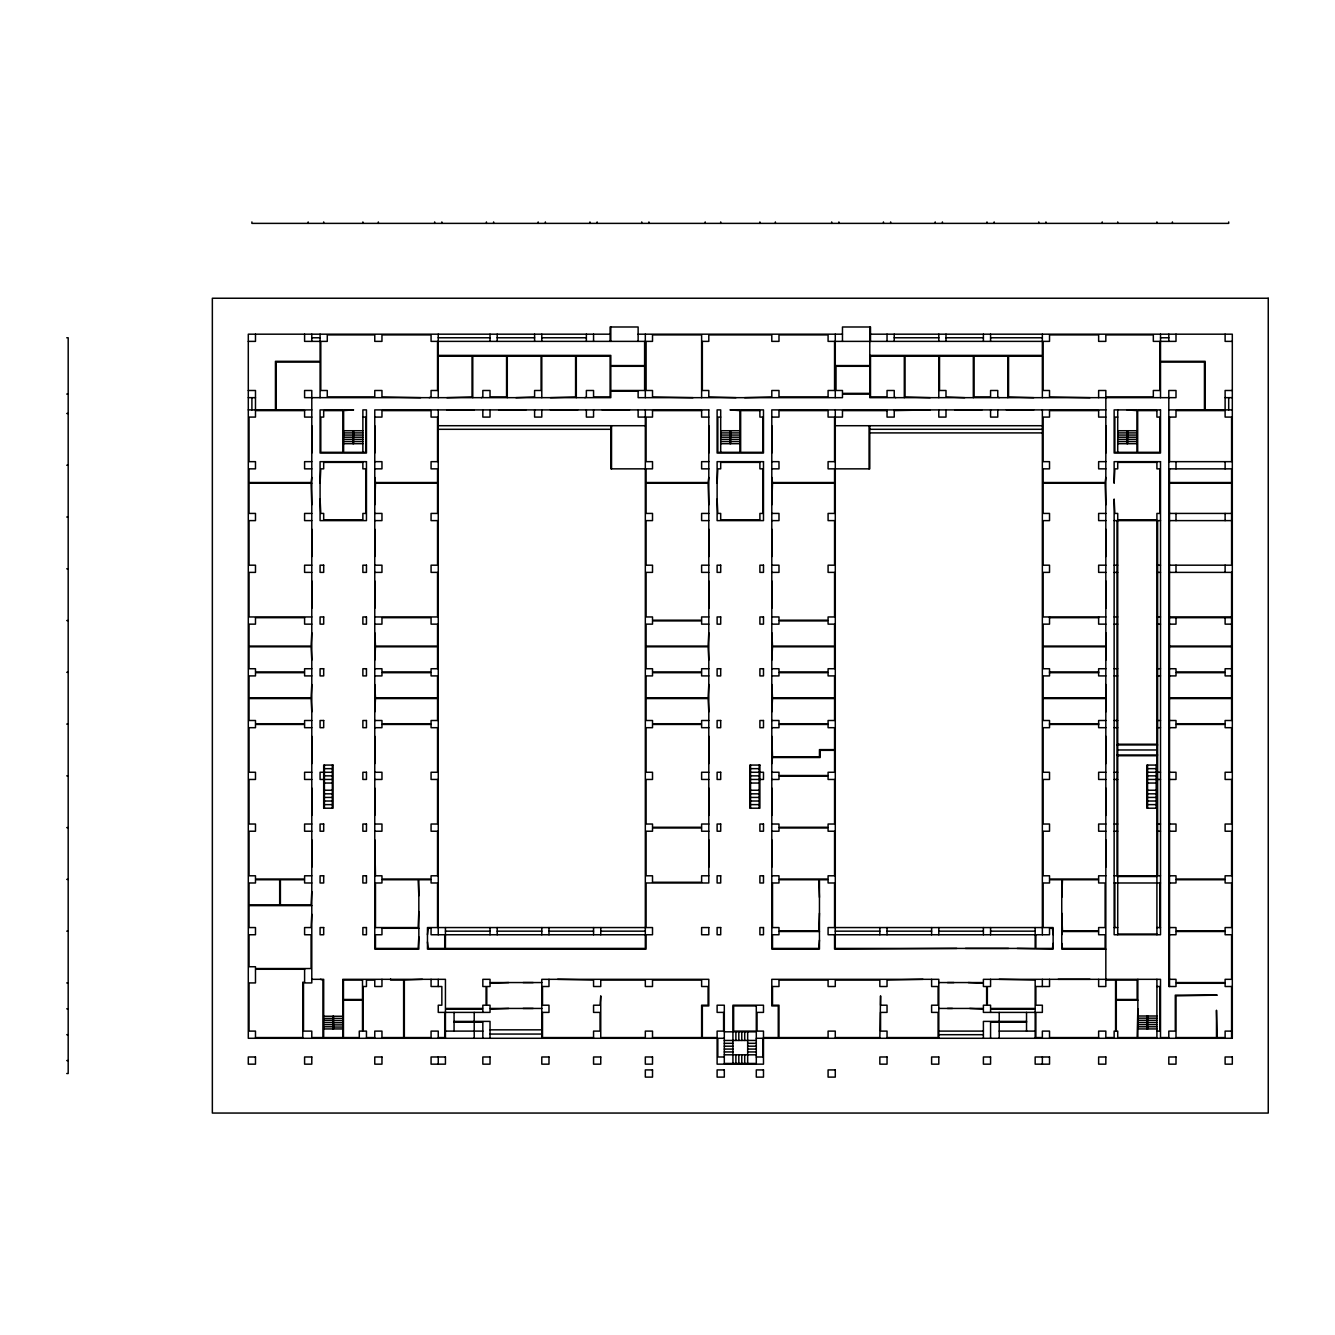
<?xml version="1.0" encoding="UTF-8"?>
<svg xmlns="http://www.w3.org/2000/svg" width="1335" height="1335" viewBox="0 0 1335 1335"><rect width="100%" height="100%" fill="white"/><g stroke="black" fill="none" stroke-linecap="round" stroke-linejoin="round"><path stroke-width="1.5" d="M610.095 334.184L248.293 334.184L248.293 1038.28L717.112 1038.28L717.112 1064.162L763.486 1064.162L763.486 1038.28L1232.305 1038.28L1232.305 334.184L870.503 334.184M638.13 334.184L842.468 334.184M66.75 337.772L68.185 337.772L68.185 1073.524L66.75 1073.524M311.789 337.772L320.083 337.772M438.247 337.772L490.028 337.772M497.204 337.772L534.601 337.772M541.793 337.772L586.365 337.772M894.233 337.772L938.805 337.772M945.998 337.772L983.394 337.772M990.57 337.772L1042.351 337.772M1160.515 337.772L1168.809 337.772M248.293 341.376L255.486 341.376L255.486 334.184M320.083 341.376L304.597 341.376L304.597 334.184M438.247 341.376L644.605 341.376L644.605 365.573L610.813 365.573L610.813 355.394L438.247 355.394M835.276 341.376L1042.351 341.376M1160.515 341.376L1176.002 341.376L1176.002 334.184M1232.305 341.376L1225.113 341.376L1225.113 334.184M869.786 355.394L1042.351 355.394L1042.351 334.184M438.247 356.111L472.039 356.111L472.039 396.946L446.875 397.663M835.276 365.573L869.786 365.573L869.786 326.992M248.293 390.488L255.486 390.488L255.486 409.895M1232.305 390.488L1225.113 390.488L1225.113 409.895M66.75 394.075L68.185 394.075M248.293 397.663L255.486 397.663M1225.113 397.663L1232.305 397.663M248.293 409.895L275.444 409.895L275.444 361.318L320.083 361.318L320.083 334.184M311.789 409.895L276.161 409.895L276.161 362.052L320.083 362.052L320.083 397.663M1105.831 409.895L771.797 409.895L771.797 949.135L819.456 949.135L819.456 879.748L828.084 879.748L828.084 882.986L834.559 882.986L834.559 927.558L828.084 927.558L828.084 934.75L1049.527 934.75L1049.527 928.276L1052.414 928.276L1053.131 934.75M1168.809 409.895L1204.437 409.895L1204.437 362.052L1160.515 362.052L1160.515 397.663M1232.305 409.895L1205.155 409.895L1205.155 361.318L1160.515 361.318L1160.515 334.184M887.041 410.613L842.468 410.613L842.468 417.087L835.276 417.087M894.233 410.613L930.178 409.895M66.75 413.483L68.185 413.483M311.789 417.087L304.597 417.087L304.597 410.613L255.486 410.613L255.486 417.087L249.011 417.087L249.011 461.66L255.486 461.66L255.486 468.852L249.011 468.852L249.011 482.519L311.072 482.519L311.789 477.479M362.87 417.087L365.74 417.087L365.74 452.315L343.629 452.315L343.629 410.613L353.608 409.895L320.083 409.895L320.083 453.032L366.457 453.032L366.457 409.895L362.87 409.895L362.87 452.315M374.768 417.087L381.96 417.087L381.96 410.613L431.071 410.613L431.071 417.087L437.53 417.087L437.53 461.66L431.071 461.66L431.071 468.852L437.53 468.852L437.53 482.519L375.485 482.519L374.768 477.479M645.322 417.087L638.13 417.087L638.13 409.895M708.802 417.087L701.626 417.087L701.626 410.613L652.515 410.613L652.515 417.087L646.04 417.087L646.04 461.66L652.515 461.66L652.515 468.852L646.04 468.852L646.04 482.519L708.084 482.519L708.802 477.479M720.7 417.087L717.83 417.087L717.83 452.315L739.94 452.315L739.94 410.613L729.961 409.895L763.486 409.895L763.486 453.032L717.112 453.032L717.112 409.895L720.7 409.895L720.7 452.315M771.797 417.087L778.989 417.087L778.989 410.613L828.084 410.613L828.084 417.087L834.559 417.087L834.559 461.66L828.084 461.66L828.084 468.852L834.559 468.852L834.559 482.519L772.514 482.519L771.797 477.479M1105.831 417.087L1098.638 417.087L1098.638 410.613L1049.527 410.613L1049.527 417.087L1043.069 417.087L1043.069 461.66L1049.527 461.66L1049.527 468.852L1043.069 468.852L1043.069 482.519L1105.113 482.519L1105.831 477.479M1117.729 417.087L1114.859 417.087L1114.859 452.315L1136.969 452.315L1136.969 410.613L1126.99 409.895M1168.809 417.087L1176.002 417.087L1176.002 410.613L1225.113 410.613L1225.113 417.087L1231.588 417.087L1231.588 461.66L1168.809 461.66M311.789 425.715L311.789 453.032M374.768 425.715L374.768 453.032M438.247 425.715L645.322 425.715M708.802 425.715L708.802 453.032M771.797 425.715L771.797 453.032M835.276 425.715L1042.351 425.715M1105.831 425.715L1105.831 453.032M438.247 429.303L610.813 429.303M869.786 429.303L1042.351 429.303M343.629 430.738L362.87 430.738M720.7 430.738L739.94 430.738M1117.729 430.738L1136.969 430.738M343.629 432.907L352.891 432.907M353.608 432.907L362.87 432.907M720.7 432.907L729.961 432.907M730.679 432.907L739.94 432.907M869.786 432.907L1042.351 432.907M1117.729 432.907L1126.99 432.907M1127.708 432.907L1136.969 432.907M343.629 435.06L352.891 435.06M353.608 435.06L362.87 435.06M720.7 435.06L729.961 435.06M730.679 435.06L739.94 435.06M1117.729 435.06L1126.99 435.06M1127.708 435.06L1136.969 435.06M343.629 437.212L352.891 437.212M353.608 437.212L362.87 437.212M720.7 437.212L729.961 437.212M730.679 437.212L739.94 437.212M1117.729 437.212L1126.99 437.212M1127.708 437.212L1136.969 437.212M343.629 439.365L352.891 439.365M353.608 439.365L362.87 439.365M720.7 439.365L729.961 439.365M730.679 439.365L739.94 439.365M1117.729 439.365L1126.99 439.365M1127.708 439.365L1136.969 439.365M343.629 441.535L352.891 441.535M353.608 441.535L362.87 441.535M720.7 441.535L729.961 441.535M730.679 441.535L739.94 441.535M1117.729 441.535L1126.99 441.535M1127.708 441.535L1136.969 441.535M343.629 443.687L362.87 443.687M720.7 443.687L739.94 443.687M1117.729 443.687L1136.969 443.687M311.789 461.66L304.597 461.66L304.597 468.852L311.789 468.852M374.768 461.66L381.96 461.66L381.96 468.852L374.768 468.852M708.802 461.66L701.626 461.66L701.626 468.852L708.802 468.852M771.797 461.66L778.989 461.66L778.989 468.852L771.797 468.852M1105.831 461.66L1098.638 461.66L1098.638 468.852L1105.831 468.852M66.75 465.248L68.185 465.248M645.322 468.852L610.813 468.852L610.813 425.715M835.276 468.852L869.786 468.852L869.786 425.715M1168.809 468.852L1231.588 468.852L1231.588 482.519L1169.527 482.519L1169.527 468.852M311.789 483.237L249.011 483.237L249.011 513.424L255.486 513.424L255.486 520.617L249.011 520.617L249.011 565.189L255.486 565.189L255.486 572.381L249.011 572.381L249.011 616.954L311.789 616.954M320.083 483.237L320.8 468.852L323.687 468.852L323.687 462.377L362.87 462.377L362.87 468.852L365.74 468.852L365.74 513.424L362.87 513.424L362.87 519.899L323.687 519.899L323.687 513.424L320.8 513.424L320.083 499.04M717.112 483.237L717.83 468.852L720.7 468.852L720.7 462.377L759.899 462.377L759.899 468.852L762.769 468.852L762.769 513.424L759.899 513.424L759.899 519.899L720.7 519.899L720.7 513.424L717.83 513.424L717.112 499.04M311.789 504.797L311.072 483.237M374.768 504.797L375.485 483.237L437.53 483.237L437.53 513.424L431.071 513.424L431.071 520.617L437.53 520.617L437.53 565.189L431.071 565.189L431.071 572.381L437.53 572.381L437.53 616.954L374.768 616.954M708.802 504.797L708.084 483.237L646.04 483.237L646.04 513.424L652.515 513.424L652.515 520.617L646.04 520.617L646.04 565.189L652.515 565.189L652.515 572.381L646.04 572.381L646.04 616.954L652.515 616.954L652.515 620.191L701.626 620.191L701.626 616.954L708.802 616.954M771.797 504.797L772.514 483.237L834.559 483.237L834.559 513.424L828.084 513.424L828.084 520.617L834.559 520.617L834.559 565.189L828.084 565.189L828.084 572.381L834.559 572.381L834.559 616.954L828.084 616.954L828.084 620.191L778.989 620.191L778.989 616.954L771.797 616.954M1105.831 504.797L1105.113 483.237L1043.069 483.237L1043.069 513.424L1049.527 513.424L1049.527 520.617L1043.069 520.617L1043.069 565.189L1049.527 565.189L1049.527 572.381L1043.069 572.381L1043.069 616.954L1105.831 616.954M311.789 513.424L304.597 513.424L304.597 520.617L311.789 520.617M374.768 513.424L381.96 513.424L381.96 520.617L374.768 520.617M708.802 513.424L701.626 513.424L701.626 520.617L708.802 520.617M771.797 513.424L778.989 513.424L778.989 520.617L771.797 520.617M1105.831 513.424L1098.638 513.424L1098.638 520.617L1105.831 520.617M1169.527 513.424L1232.305 513.424M66.75 517.029L68.185 517.029M1114.141 520.617L1160.515 520.617M1169.527 520.617L1232.305 520.617M311.789 529.244L311.789 556.561M374.768 529.244L374.768 556.561M708.802 529.244L708.802 556.561M771.797 529.244L771.797 556.561M1105.831 529.244L1105.831 556.561M311.789 565.189L304.597 565.189L304.597 572.381L311.789 572.381M374.768 565.189L381.96 565.189L381.96 572.381L374.768 572.381M708.802 565.189L701.626 565.189L701.626 572.381L708.802 572.381M771.797 565.189L778.989 565.189L778.989 572.381L771.797 572.381M1105.831 565.189L1098.638 565.189L1098.638 572.381L1105.831 572.381M1114.141 565.189L1117.729 565.189M1156.911 565.189L1160.515 565.189M1169.527 565.189L1231.588 565.189L1231.588 483.237L1169.527 483.237L1169.527 986.515M66.75 568.793L68.185 568.793M1114.141 572.381L1117.729 572.381M1156.911 572.381L1160.515 572.381M1169.527 572.381L1232.305 572.381M311.789 581.009L311.789 608.326M374.768 581.009L374.768 608.326M708.802 581.009L708.802 608.326M771.797 581.009L771.797 608.326M1105.831 581.009L1105.831 608.326M1114.141 616.954L1117.729 616.954M1156.911 616.954L1160.515 616.954M1168.809 616.954L1232.305 616.954M1049.527 617.688L1098.638 617.688M1168.809 617.688L1232.305 617.688M66.75 620.558L68.185 620.558M311.789 624.146L304.597 624.146L304.597 617.688L255.486 617.688L255.486 624.146L249.011 624.146L249.011 646.073L311.072 646.073L311.789 632.773M374.768 624.146L381.96 624.146L381.96 617.688L431.071 617.688L431.071 624.146L437.53 624.146L437.53 646.073L375.485 646.073L374.768 632.773M708.802 624.146L701.626 624.146L701.626 620.909L652.515 620.909L652.515 624.146L646.04 624.146L646.04 646.073L708.084 646.073L708.802 632.773M771.797 624.146L778.989 624.146L778.989 620.909L828.084 620.909L828.084 624.146L834.559 624.146L834.559 646.073L772.514 646.073L771.797 632.773M1105.831 624.146L1098.638 624.146L1098.638 616.954M1114.141 624.146L1117.729 624.146M1156.911 624.146L1160.515 624.146M1169.527 624.146L1176.002 624.146L1176.002 617.688M1231.588 624.146L1225.113 624.146L1225.113 617.688M1105.831 632.773L1105.831 660.107M1043.069 646.073L1105.113 646.073M1169.527 646.073L1231.588 646.073M1043.069 646.791L1105.113 646.791M1169.527 646.791L1231.588 646.791M311.789 660.107L311.072 646.791L249.011 646.791L249.011 668.735L255.486 668.735L255.486 671.956L304.597 671.956L304.597 668.735L311.789 668.735M374.768 660.107L375.485 646.791L437.53 646.791L437.53 668.735L431.071 668.735L431.071 671.956L381.96 671.956L381.96 668.735L374.768 668.735M708.802 660.107L708.084 646.791L646.04 646.791L646.04 668.735L652.515 668.735L652.515 671.956L701.626 671.956L701.626 668.735L708.802 668.735M771.797 660.107L772.514 646.791L834.559 646.791L834.559 668.735L828.084 668.735L828.084 671.956L778.989 671.956L778.989 668.735L771.797 668.735M1105.831 668.735L1098.638 668.735L1098.638 675.911L1105.831 675.911M1114.141 668.735L1117.729 668.735M1156.911 668.735L1160.515 668.735M1169.527 668.735L1176.002 668.735L1176.002 671.956L1225.113 671.956L1225.113 668.735L1231.588 668.735M1049.527 671.956L1098.638 671.956M66.75 672.323L68.185 672.323M1049.527 672.69L1098.638 672.69M311.789 675.911L304.597 675.911L304.597 672.69L255.486 672.69L255.486 675.911L249.011 675.911L249.011 697.855L311.072 697.855L311.789 684.538M374.768 675.911L381.96 675.911L381.96 672.69L431.071 672.69L431.071 675.911L437.53 675.911L437.53 697.855L375.485 697.855L374.768 684.538M708.802 675.911L701.626 675.911L701.626 672.69L652.515 672.69L652.515 675.911L646.04 675.911L646.04 697.855L708.084 697.855L708.802 684.538M771.797 675.911L778.989 675.911L778.989 672.69L828.084 672.69L828.084 675.911L834.559 675.911L834.559 697.855L772.514 697.855L771.797 684.538M1114.141 675.911L1117.729 675.911M1156.911 675.911L1160.515 675.911M1168.809 675.911L1176.002 675.911L1176.002 672.69L1225.113 672.69L1225.113 675.911L1231.588 675.911M1105.831 684.538L1105.831 711.872M1043.069 697.855L1105.113 697.855M1169.527 697.855L1231.588 697.855L1231.588 572.381M1043.069 698.572L1105.113 698.572M1169.527 698.572L1231.588 698.572L1231.588 720.5L1225.113 720.5L1225.113 723.737L1176.002 723.737L1176.002 720.5L1169.527 720.5M311.789 711.872L311.072 698.572L249.011 698.572L249.011 720.5L255.486 720.5L255.486 723.737L304.597 723.737L304.597 720.5L311.789 720.5M374.768 711.872L375.485 698.572L437.53 698.572L437.53 720.5L431.071 720.5L431.071 723.737L381.96 723.737L381.96 720.5L374.768 720.5M708.802 711.872L708.084 698.572L646.04 698.572L646.04 720.5L652.515 720.5L652.515 723.737L701.626 723.737L701.626 720.5L708.802 720.5M771.797 711.872L772.514 698.572L834.559 698.572L834.559 720.5L828.084 720.5L828.084 723.737L778.989 723.737L778.989 720.5L771.797 720.5M1105.831 720.5L1098.638 720.5L1098.638 727.692L1105.831 727.692M1114.141 720.5L1117.729 720.5M1156.911 720.5L1160.515 720.5M1049.527 723.737L1098.638 723.737M66.75 724.087L68.185 724.087M1049.527 724.454L1098.638 724.454M311.789 727.692L304.597 727.692L304.597 724.454L255.486 724.454L255.486 727.692L249.011 727.692L249.011 772.264L255.486 772.264L255.486 779.456L249.011 779.456L249.011 824.029L255.486 824.029L255.486 831.221L249.011 831.221L249.011 875.793L255.486 875.793L255.486 879.031L304.597 879.031L304.597 875.793L311.789 875.793M374.768 727.692L381.96 727.692L381.96 724.454L431.071 724.454L431.071 727.692L437.53 727.692L437.53 772.264L431.071 772.264L431.071 779.456L437.53 779.456L437.53 824.029L431.071 824.029L431.071 831.221L437.53 831.221L437.53 875.793L431.071 875.793L431.071 879.031L381.96 879.031L381.96 875.793L375.485 875.793L374.768 839.848M708.802 727.692L701.626 727.692L701.626 724.454L652.515 724.454L652.515 727.692L646.04 727.692L646.04 772.264L652.515 772.264L652.515 779.456L646.04 779.456L646.04 824.029L652.515 824.029L652.515 827.266L701.626 827.266L701.626 824.029L708.802 824.029M771.797 727.692L778.989 727.692L778.989 724.454L828.084 724.454L828.084 727.692L834.559 727.692L834.559 749.619L819.456 749.619L819.456 756.811L772.514 756.811L771.797 736.319M1114.141 727.692L1117.729 727.692M1156.911 727.692L1160.515 727.692M1169.527 727.692L1176.002 727.692L1176.002 724.454L1225.113 724.454L1225.113 727.692L1231.588 727.692L1231.588 772.264L1225.113 772.264L1225.113 779.456L1231.588 779.456L1231.588 824.029L1225.113 824.029L1225.113 831.221L1231.588 831.221L1231.588 875.793L1225.113 875.793L1225.113 879.031L1176.002 879.031L1176.002 875.793L1169.527 875.793M311.789 736.319L311.789 763.637M374.768 736.319L374.768 763.637M708.802 736.319L708.802 763.637M1105.831 736.319L1105.831 763.637M1117.729 744.229L1156.911 744.229M1117.011 744.947L1157.629 744.947M1117.729 749.97L1156.911 749.97M1117.011 755.009L1157.629 755.009M1117.729 755.727L1156.911 755.727M771.797 763.637L772.514 757.529L820.174 757.529L820.174 750.337L834.559 750.337L834.559 772.264L828.084 772.264L828.084 775.502L778.989 775.502L778.989 772.264L771.797 772.264M1156.911 765.072L1146.848 765.072L1146.848 808.209L1156.911 808.209M324.405 768.66L332.315 768.66M750.537 768.66L759.181 768.66M1147.566 768.66L1156.193 768.66M311.789 772.264L304.597 772.264L304.597 779.456L311.789 779.456M323.687 772.264L320.083 772.264L320.083 779.456L323.687 779.456M324.405 772.264L332.315 772.264M374.768 772.264L381.96 772.264L381.96 779.456L374.768 779.456M708.802 772.264L701.626 772.264L701.626 779.456L708.802 779.456M750.537 772.264L759.181 772.264M759.899 772.264L763.486 772.264L763.486 779.456L759.899 779.456M1105.831 772.264L1098.638 772.264L1098.638 779.456L1105.831 779.456M1114.141 772.264L1117.729 772.264M1147.566 772.264L1156.193 772.264M1156.911 772.264L1160.515 772.264M1169.527 772.264L1176.002 772.264L1176.002 779.456L1169.527 779.456M66.75 775.852L68.185 775.852M324.405 775.852L332.315 775.852M750.537 775.852L759.181 775.852M1147.566 775.852L1156.193 775.852M324.405 779.456L332.315 779.456M750.537 779.456L759.181 779.456M771.797 779.456L778.989 779.456L778.989 776.219L828.084 776.219L828.084 779.456L834.559 779.456L834.559 824.029L828.084 824.029L828.084 827.266L778.989 827.266L778.989 824.029L771.797 824.029M1114.141 779.456L1117.729 779.456M1147.566 779.456L1156.193 779.456M1156.911 779.456L1160.515 779.456M324.405 783.044L332.315 783.044M750.537 783.044L759.181 783.044M1147.566 783.044L1156.193 783.044M311.789 788.084L311.789 815.401M374.768 788.084L374.768 815.401M708.802 788.084L708.802 815.401M771.797 788.084L771.797 815.401M1105.831 788.084L1105.831 815.401M323.687 790.237L332.315 790.237M750.537 790.237L759.181 790.237M1147.566 790.237L1156.193 790.237M324.405 793.824L332.315 793.824M750.537 793.824L759.181 793.824M1147.566 793.824L1156.193 793.824M324.405 797.429L332.315 797.429M750.537 797.429L759.181 797.429M1147.566 797.429L1156.193 797.429M324.405 801.017L332.315 801.017M750.537 801.017L759.181 801.017M1147.566 801.017L1156.193 801.017M324.405 804.621L332.315 804.621M750.537 804.621L759.181 804.621M1147.566 804.621L1156.911 804.621M311.789 824.029L304.597 824.029L304.597 831.221L311.789 831.221M374.768 824.029L381.96 824.029L381.96 831.221L374.768 831.221M1105.831 824.029L1098.638 824.029L1098.638 831.221L1105.831 831.221M1114.141 824.029L1117.729 824.029M1156.911 824.029L1160.515 824.029M1169.527 824.029L1176.002 824.029L1176.002 831.221L1169.527 831.221M66.75 827.617L68.185 827.617M708.802 831.221L701.626 831.221L701.626 827.984L652.515 827.984L652.515 831.221L646.04 831.221L646.04 875.793L652.515 875.793L652.515 882.268L701.626 882.268L701.626 875.793L708.802 875.793M771.797 831.221L778.989 831.221L778.989 827.984L828.084 827.984L828.084 831.221L834.559 831.221L834.559 875.793L828.084 875.793L828.084 879.031L778.989 879.031L778.989 875.793L771.797 875.793M1114.141 831.221L1117.729 831.221M1156.911 831.221L1160.515 831.221M311.789 839.848L311.789 867.166M708.802 839.848L708.802 867.166M771.797 839.848L771.797 867.166M1105.831 839.848L1105.831 867.166M1105.831 875.793L1098.638 875.793L1098.638 879.031L1049.527 879.031L1049.527 875.793L1043.069 875.793L1043.069 831.221L1049.527 831.221L1049.527 824.029L1043.069 824.029L1043.069 779.456L1049.527 779.456L1049.527 772.264L1043.069 772.264L1043.069 727.692L1049.527 727.692L1049.527 720.5L1043.069 720.5L1043.069 675.911L1049.527 675.911L1049.527 668.735L1043.069 668.735L1043.069 624.146L1049.527 624.146L1049.527 616.954M1114.141 875.793L1160.515 875.793M1117.729 876.511L1156.911 876.511M66.75 879.398L68.185 879.398M311.789 882.986L304.597 882.986L304.597 879.748L280.4 879.748L280.4 904.913L311.072 904.913L311.789 891.613M1114.141 882.986L1160.515 882.986M1169.527 882.986L1176.002 882.986L1176.002 879.748L1225.113 879.748L1225.113 882.986L1231.588 882.986L1231.588 927.558L1225.113 927.558L1225.113 930.795L1176.002 930.795L1176.002 927.558L1169.527 927.558M418.84 895.752L418.122 879.748L381.96 879.748L381.96 882.986L375.485 882.986L375.485 927.558L418.122 927.558L418.84 911.571M819.456 897.37L818.739 879.748L778.989 879.748L778.989 882.986L772.514 882.986L772.514 927.558L778.989 927.558L778.989 930.795L818.739 930.795L819.456 913.19M1061.759 897.37L1062.476 879.748L1098.638 879.748L1098.638 882.986L1105.113 882.986L1105.113 927.558L1098.638 927.558L1098.638 930.795L1062.476 930.795L1061.759 913.19M311.789 905.631L249.011 905.631L249.011 927.558L255.486 927.558L255.486 934.75L249.011 934.75L249.011 966.74L255.486 966.74L255.486 968.542L311.072 968.542L311.072 934.75L304.597 934.75L304.597 927.558L311.072 927.558L311.789 914.258M438.247 927.558L645.322 927.558M835.276 927.558L1042.351 927.558M1114.141 927.558L1117.729 927.558M1156.911 927.558L1160.515 927.558M418.84 928.276L381.96 928.276L381.96 934.75L375.485 934.75L375.485 948.417L418.122 948.417L418.84 936.903M66.75 931.163L68.185 931.163M445.439 931.163L490.028 931.163M497.204 931.163L541.793 931.163M548.985 931.163L593.558 931.163M600.75 931.163L645.322 931.163M835.276 931.163L879.848 931.163M887.041 931.163L931.613 931.163M938.805 931.163L983.394 931.163M990.57 931.163L1035.159 931.163M819.456 931.513L778.989 931.513L778.989 934.75L772.514 934.75L772.514 948.417L818.739 948.417L819.456 940.14M1117.729 934.033L1156.911 934.033M427.467 934.75L428.185 928.276L431.071 928.276L431.071 934.75L444.722 934.75L444.722 948.417L428.185 948.417L427.467 941.943M445.439 934.75L645.322 934.75M1061.759 934.75L1062.476 931.513L1098.638 931.513L1098.638 934.75L1105.113 934.75L1105.113 948.417L1062.476 948.417L1061.759 943.378M1169.527 934.75L1176.002 934.75L1176.002 931.513L1225.113 931.513L1225.113 934.75L1231.588 934.75L1231.588 979.323L1225.113 979.323L1225.113 982.56L1176.002 982.56L1176.002 979.323L1169.527 979.323M1053.131 943.378L1052.414 948.417L1035.877 948.417L1035.877 934.75M1105.831 949.135L1061.759 949.135L1061.759 879.748L1049.527 879.748L1049.527 882.986L1043.069 882.986L1043.069 927.558L1053.131 927.558L1053.131 949.135L1017.187 948.417M311.789 979.323L323.687 979.323L323.687 1037.562L342.745 1037.562L342.745 979.323L445.439 979.323L445.439 1008.442L482.836 1008.442L482.836 1005.205L486.073 1005.205L486.073 986.515L482.836 986.515L482.836 979.323L490.028 979.323L490.028 982.56L541.793 982.56M938.805 982.56L983.394 982.56L983.394 979.323L1160.515 979.323L1160.515 1037.562L1168.809 1037.562L1168.809 1031.104L1175.284 1031.104L1175.284 995.142L1217.203 995.142L1176.002 995.86L1176.002 1037.562L1216.485 1037.562L1216.485 1010.245L1217.203 1037.562L1225.113 1037.562L1225.113 1031.104L1231.588 1031.104M66.75 982.927L68.185 982.927M1156.911 986.515L1159.798 986.515L1159.798 1031.104L1156.911 1031.104M1137.854 1000.182L1116.294 1000.182L1116.294 1031.104L1117.729 1031.104L1117.729 1037.562L1137.136 1037.562L1137.854 1008.809M541.793 1008.442L490.028 1008.442L490.028 1005.205L486.791 1005.205L486.791 986.515L490.028 986.515L490.028 983.278L508.718 982.56M938.805 1008.442L983.394 1008.442L983.394 1005.205L986.632 1005.205L986.632 986.515L983.394 986.515L983.394 983.278L968.292 982.56M66.75 1008.809L68.185 1008.809M445.439 1012.397L490.028 1012.397L490.028 1009.16L508.718 1008.442M1035.159 1012.397L983.394 1012.397L983.394 1009.16L969.727 1008.442M1137.854 1016.002L1156.911 1016.002M323.687 1016.252L342.745 1016.252M1137.854 1018.154L1147.032 1018.154M1147.75 1018.154L1156.911 1018.154M323.687 1018.421L332.849 1018.421M333.566 1018.421L342.745 1018.421M323.687 1020.307L332.849 1020.307M1137.854 1020.307L1147.032 1020.307M1147.75 1020.307L1156.911 1020.307M333.566 1020.574L342.745 1020.574M454.067 1021.392L490.028 1021.392L490.028 1038.28M1026.532 1021.392L983.394 1021.392L983.394 1038.28M454.067 1022.109L482.836 1022.109L482.836 1038.28M1026.532 1022.109L990.57 1022.109L990.57 1038.28M323.687 1022.476L332.849 1022.476M1137.854 1022.476L1147.032 1022.476M1147.75 1022.476L1156.911 1022.476M333.566 1022.727L342.745 1022.727M323.687 1024.629L332.849 1024.629M1137.854 1024.629L1147.032 1024.629M1147.75 1024.629L1156.911 1024.629M333.566 1024.88L342.745 1024.88M323.687 1026.782L332.849 1026.782M1137.854 1026.782L1147.032 1026.782M1147.75 1026.782L1156.911 1026.782M333.566 1027.049L342.745 1027.049M323.687 1028.935L342.745 1028.935M1137.854 1028.935L1156.911 1028.935M490.028 1029.836L541.793 1029.836M445.439 1031.104L482.836 1031.104M938.805 1031.104L983.394 1031.104M999.214 1031.104L1035.159 1031.104M724.304 1031.822L756.294 1031.822L756.294 1063.444L724.304 1063.444L724.304 1005.205L717.112 1005.205L717.112 1012.397L723.587 1012.397L723.587 1031.104L717.112 1031.104L717.112 1037.562L702.343 1037.562L702.343 1005.939L708.802 1005.939L708.802 979.323L541.793 979.323L541.793 1038.28M490.028 1034.058L541.793 1034.058M66.75 1034.692L68.185 1034.692M938.805 1034.692L983.394 1034.692M724.304 1038.28L717.83 1038.28L717.83 1056.986L724.304 1056.986M756.294 1038.28L762.769 1038.28L762.769 1056.986L756.294 1056.986M724.304 1040.449L756.294 1040.449M724.304 1043.319L732.932 1043.319M747.667 1043.319L756.294 1043.319M724.304 1046.189L732.932 1046.189M747.667 1046.189L756.294 1046.189M724.304 1049.076L732.932 1049.076M747.667 1049.076L756.294 1049.076M724.304 1051.947L732.932 1051.947M747.667 1051.947L756.294 1051.947M724.304 1054.817L756.294 1054.817M66.75 1060.574L68.185 1060.574M1231.588 1038.28L1231.588 986.515L1225.113 986.515L1225.113 983.278L1176.002 983.278L1176.002 986.515L1168.809 986.515L1168.809 390.488L1176.002 390.488L1176.002 397.663L869.786 397.663L869.786 394.075L842.468 394.075L842.468 397.663L638.13 397.663L638.13 391.205L610.813 391.205L610.813 397.663L304.597 397.663L304.597 390.488L311.789 390.488L311.789 982.927L303.512 982.927L303.512 1031.104L311.789 1031.104L311.789 1037.562L322.97 1037.562L322.97 980.04L320.417 979.323M1228.701 221.944L1228.701 223.379L251.898 223.379L251.898 221.944M1228.701 397.663L1228.701 409.895M1225.113 461.66L1225.113 468.852M1225.113 513.424L1225.113 520.617M1225.113 565.189L1225.113 572.381M1176.002 461.66L1176.002 468.852M1176.002 513.424L1176.002 520.617M1176.002 565.189L1176.002 572.381M1172.414 221.944L1172.414 223.379M1169.527 417.087L1169.527 461.66M1168.809 334.184L1168.809 341.376M1159.798 882.986L1159.798 927.558M1157.629 520.617L1157.629 875.793M1156.911 221.944L1156.911 223.379M1156.911 520.617L1156.911 934.75M1156.911 979.323L1156.911 1037.562L1137.854 1037.562L1137.854 979.323M1156.193 765.072L1156.193 808.209M1147.75 1016.002L1147.75 1028.935M1147.566 765.072L1147.566 808.209M1147.032 1016.002L1147.032 1028.935M1127.708 430.738L1127.708 443.687M1126.99 430.738L1126.99 443.687M1117.729 221.944L1117.729 223.379M1117.729 409.895L1117.729 452.315M1117.729 520.617L1117.729 934.75M1117.011 520.617L1117.011 875.793M1114.859 882.986L1114.859 927.558M1105.831 397.663L1105.831 979.323M1102.243 221.944L1102.243 223.379M1098.638 397.663L1098.638 390.488L1105.831 390.488L1105.831 396.946L1153.323 396.946L1153.323 390.488L1159.798 390.488L1159.798 341.376L1153.323 341.376L1153.323 334.901L1105.831 334.901L1105.831 341.376L1098.638 341.376L1098.638 334.901L1049.527 334.901L1049.527 341.376L1043.069 341.376L1043.069 390.488L1049.527 390.488L1049.527 396.946L1090.011 397.663M1098.638 979.323L1098.638 986.515L1105.831 986.515L1105.831 980.04L1115.576 980.04L1115.576 1031.104L1114.141 1031.104L1114.141 1037.562L1105.831 1037.562L1105.831 1031.104L1098.638 1031.104L1098.638 1037.562L1049.527 1037.562L1049.527 1031.104L1042.351 1031.104L1042.351 1037.562L1035.877 1037.562L1035.877 1012.397L1042.351 1012.397L1042.351 1005.205L1035.877 1005.205L1035.877 986.515L1049.527 986.515L1049.527 979.323M1090.011 979.323L1058.154 979.323M1045.939 221.944L1045.939 223.379M1042.351 397.663L1042.351 356.111L1008.559 356.111L1008.559 396.946L1033.724 397.663M1042.351 409.895L1042.351 934.75M1042.351 979.323L1042.351 986.515M1042.351 1056.986L1042.351 1064.162M1038.747 221.944L1038.747 223.379M1035.159 927.558L1035.159 948.417L835.276 948.417L835.276 409.895M1035.159 1038.28L1035.159 1009.16L990.57 1009.16L990.57 1012.397M1033.724 409.895L1006.39 409.895M1026.532 1012.397L1026.532 1031.104M1008.559 948.417L965.422 948.417M1007.842 397.663L1007.842 356.111L974.049 356.111L974.049 396.946L990.57 396.946L990.57 390.488L997.762 390.488L997.762 396.946L999.214 397.663M999.214 979.323L1035.159 980.04L1035.159 1008.442L990.57 1008.442L990.57 1005.205L987.349 1005.205L987.349 986.515L990.57 986.515L990.57 979.323M999.214 1012.397L999.214 1021.392M999.214 1022.109L999.214 1038.28M997.762 409.895L997.762 417.087L990.57 417.087L990.57 409.895M994.174 221.944L994.174 223.379M990.57 334.184L990.57 341.376M990.57 927.558L990.57 934.75M986.982 221.944L986.982 223.379M983.394 334.184L983.394 341.376M983.394 927.558L983.394 934.75M981.943 409.895L954.625 409.895M973.315 397.663L973.315 356.111L939.523 356.111L939.523 390.488L945.998 390.488L945.998 396.946L964.688 397.663M956.778 948.417L834.559 949.135L834.559 934.75M953.908 982.56L947.433 982.56M952.472 1008.442L947.433 1008.442M945.998 334.184L945.998 341.376M945.998 409.895L945.998 417.087L938.805 417.087L938.805 409.895M942.41 221.944L942.41 223.379M938.805 334.184L938.805 341.376M938.805 397.663L938.805 356.111L905.013 356.111L905.013 396.946L930.178 397.663M938.805 927.558L938.805 934.75M938.805 1038.28L938.805 979.323L771.797 979.323L771.797 1005.939L778.255 1005.939L778.255 1037.562L763.486 1037.562L763.486 1031.104L757.012 1031.104L757.012 1012.397L763.486 1012.397L763.486 1005.205L732.932 1005.205L732.932 1063.444M935.218 221.944L935.218 223.379M931.613 927.558L931.613 934.75M931.613 979.323L931.613 986.515L938.088 986.515L938.088 1005.205L931.613 1005.205L931.613 1012.397L938.088 1012.397L938.088 1037.562L887.041 1037.562L887.041 1031.104L880.566 1031.104L880.566 1012.397L887.041 1012.397L887.041 1005.205L880.566 1005.205L880.566 995.86L879.848 1037.562L835.276 1037.562L835.276 1031.104L828.084 1031.104L828.084 1037.562L778.989 1037.562L778.989 1005.205L772.514 1005.205L772.514 986.515L778.989 986.515L778.989 980.04L828.084 980.04L828.084 986.515L835.276 986.515L835.276 980.04L879.848 980.04L879.848 986.515L887.041 986.515L887.041 980.04L922.986 979.323M904.296 397.663L904.296 356.111L870.503 356.111L870.503 396.946L887.041 396.946L887.041 390.488L894.233 390.488L894.233 396.946L895.668 397.663M894.233 334.184L894.233 341.376M894.233 409.895L894.233 417.087L887.041 417.087L887.041 409.895M890.645 221.944L890.645 223.379M887.041 334.184L887.041 341.376M887.041 927.558L887.041 934.75M883.453 221.944L883.453 223.379M879.848 927.558L879.848 934.75M870.503 341.376L870.503 326.992L842.468 326.992L842.468 341.376M869.068 425.715L869.068 468.852M838.881 221.944L838.881 223.379M835.276 334.184L835.276 397.663M831.688 221.944L831.688 223.379M775.385 221.944L775.385 223.379M759.899 221.944L759.899 223.379M759.181 765.072L759.181 808.209M750.537 765.072L750.537 808.209M747.667 1031.822L747.667 1063.444M744.713 1031.822L744.713 1040.449M744.713 1054.817L744.713 1063.444M744.613 397.663L771.797 396.946L771.797 390.488L778.989 390.488L778.989 396.946L828.084 396.946L828.084 390.488L834.559 390.488L834.559 341.376L828.084 341.376L828.084 334.901L778.989 334.901L778.989 341.376L771.797 341.376L771.797 334.901L708.802 334.901L708.802 341.376L702.343 341.376L702.343 390.488L708.802 390.488L708.802 396.946L735.986 397.663M741.776 1031.822L741.776 1040.449M741.776 1054.817L741.776 1063.444M738.822 1031.822L738.822 1040.449M738.822 1054.817L738.822 1063.444M735.885 1031.822L735.885 1040.449M735.885 1054.817L735.885 1063.444M730.679 430.738L730.679 443.687M729.961 430.738L729.961 443.687M720.7 221.944L720.7 223.379M705.214 221.944L705.214 223.379M701.626 397.663L701.626 334.901L652.515 334.901L652.515 341.376L646.04 341.376L646.04 390.488L652.515 390.488L652.515 396.946L692.998 397.663M648.91 221.944L648.91 223.379M645.322 334.184L645.322 397.663M645.322 409.895L645.322 948.417L445.439 948.417L445.439 927.558M641.735 221.944L641.735 223.379M638.13 341.376L638.13 326.992L610.095 326.992L610.095 341.376M629.503 409.895L602.185 409.895M611.53 425.715L611.53 468.852M610.813 326.992L610.813 341.376M600.75 927.558L600.75 934.75M597.145 221.944L597.145 223.379M593.558 334.184L593.558 341.376M593.558 409.895L593.558 417.087L586.365 417.087L586.365 409.895M593.558 927.558L593.558 934.75M589.953 221.944L589.953 223.379M586.365 334.184L586.365 341.376M584.93 397.663L586.365 396.946L586.365 390.488L593.558 390.488L593.558 396.946L610.095 396.946L610.095 356.111L576.303 356.111L576.303 397.663M577.738 409.895L550.42 409.895M557.613 979.323L593.558 980.04L593.558 986.515L600.75 986.515L600.75 980.04L645.322 980.04L645.322 986.515L652.515 986.515L652.515 980.04L701.626 980.04L701.626 986.515L708.084 986.515L708.084 1005.205L701.626 1005.205L701.626 1037.562L652.515 1037.562L652.515 1031.104L645.322 1031.104L645.322 1037.562L600.75 1037.562L600.75 995.86L600.032 1005.205L593.558 1005.205L593.558 1012.397L600.032 1012.397L600.032 1031.104L593.558 1031.104L593.558 1037.562L542.511 1037.562L542.511 1012.397L548.985 1012.397L548.985 1005.205L542.511 1005.205L542.511 986.515L548.985 986.515L548.985 979.323M550.42 397.663L575.585 396.946L575.585 356.111L541.793 356.111L541.793 397.663M548.985 927.558L548.985 934.75M545.381 221.944L545.381 223.379M541.793 334.184L541.793 341.376M541.793 409.895L541.793 417.087L534.601 417.087L534.601 409.895M541.793 927.558L541.793 934.75M538.189 221.944L538.189 223.379M534.601 334.184L534.601 341.376M533.166 982.56L523.086 982.56M533.166 1008.442L523.086 1008.442M525.973 409.895L498.656 409.895M515.911 397.663L534.601 396.946L534.601 390.488L541.076 390.488L541.076 356.111L507.283 356.111L507.283 397.663M497.204 334.184L497.204 341.376M497.204 927.558L497.204 934.75M493.616 221.944L493.616 223.379M490.028 334.184L490.028 341.376M490.028 409.895L490.028 417.087L482.836 417.087L482.836 409.895M490.028 927.558L490.028 934.75M486.424 221.944L486.424 223.379M482.836 1012.397L482.836 1009.16L445.439 1009.16L445.439 1038.28M481.401 397.663L482.836 396.946L482.836 390.488L490.028 390.488L490.028 396.946L506.566 396.946L506.566 356.111L472.774 356.111L472.774 397.663M474.209 409.895L446.875 409.895M474.209 1012.397L474.209 1021.392M474.209 1022.109L474.209 1038.28M454.067 1012.397L454.067 1031.104M441.852 221.944L441.852 223.379M438.247 334.184L438.247 397.663M438.247 409.895L438.247 934.75M438.247 979.323L438.247 986.515M438.247 1056.986L438.247 1064.162M434.659 221.944L434.659 223.379M431.071 979.323L431.071 986.515L441.852 986.515L441.852 1005.205L438.247 1005.205L438.247 1012.397L444.722 1012.397L444.722 1037.562L438.247 1037.562L438.247 1031.104L431.071 1031.104L431.071 1037.562L404.338 1037.562L404.338 980.04L422.444 979.323M429.269 397.663L431.071 396.946L431.071 390.488L437.53 390.488L437.53 341.376L431.071 341.376L431.071 334.901L381.96 334.901L381.96 341.376L374.768 341.376L374.768 334.901L327.275 334.901L327.275 341.376L320.8 341.376L320.8 390.488L327.275 390.488L327.275 396.946L374.768 396.946L374.768 390.488L381.96 390.488L381.96 396.946L420.642 397.663M390.588 978.972L390.588 980.04L403.621 980.04L403.621 1037.562L381.96 1037.562L381.96 1031.104L374.768 1031.104L374.768 1037.562L366.457 1037.562L366.457 1031.104L363.22 1031.104L363.22 986.515L366.457 986.515L366.457 980.04L374.768 980.04L374.768 986.515L381.96 986.515L381.96 979.323M378.356 221.944L378.356 223.379M362.87 221.944L362.87 223.379M353.608 430.738L353.608 443.687M352.891 430.738L352.891 443.687M333.566 1016.252L333.566 1028.935M332.849 1016.252L332.849 1028.935M332.315 765.072L332.315 808.209M324.405 765.072L324.405 808.209M323.687 221.944L323.687 223.379M311.789 334.184L311.789 341.376M308.185 221.944L308.185 223.379M251.898 397.663L251.898 409.895M1268.25 298.239L212.348 298.239L212.348 1113.056L1268.25 1113.056L1268.25 298.239M644.605 366.291L610.813 366.291L610.813 390.488L644.605 390.488L644.605 366.291M869.786 366.291L835.994 366.291L835.994 390.488L842.468 390.488L842.468 393.358L869.786 393.358L869.786 366.291M708.802 409.895L374.768 409.895L374.768 949.135L418.84 949.135L418.84 879.748L431.071 879.748L431.071 882.986L437.53 882.986L437.53 927.558L427.467 927.558L427.467 949.135L646.04 949.135L646.04 934.75L652.515 934.75L652.515 927.558L646.04 927.558L646.04 882.986L708.802 882.986L708.802 409.895M1160.515 409.895L1114.141 409.895L1114.141 453.032L1160.515 453.032L1160.515 409.895M342.911 410.613L323.687 410.613L323.687 417.087L320.8 417.087L320.8 452.315L342.911 452.315L342.911 410.613M759.899 410.613L740.658 410.613L740.658 452.315L762.769 452.315L762.769 417.087L759.899 417.087L759.899 410.613M1156.911 410.613L1137.687 410.613L1137.687 452.315L1159.798 452.315L1159.798 417.087L1156.911 417.087L1156.911 410.613M366.457 461.66L320.083 461.66L320.083 520.617L366.457 520.617L366.457 461.66M763.486 461.66L717.112 461.66L717.112 520.617L763.486 520.617L763.486 461.66M1160.515 461.66L1114.141 461.66L1114.141 483.237L1114.859 468.852L1117.729 468.852L1117.729 462.377L1156.911 462.377L1156.911 468.852L1159.798 468.852L1159.798 513.424L1156.911 513.424L1156.911 519.899L1117.729 519.899L1117.729 513.424L1114.859 513.424L1114.141 499.04L1114.141 934.75L1160.515 934.75L1160.515 461.66M323.687 565.189L320.083 565.189L320.083 572.381L323.687 572.381L323.687 565.189M366.457 565.189L362.87 565.189L362.87 572.381L366.457 572.381L366.457 565.189M720.7 565.189L717.112 565.189L717.112 572.381L720.7 572.381L720.7 565.189M763.486 565.189L759.899 565.189L759.899 572.381L763.486 572.381L763.486 565.189M323.687 616.954L320.083 616.954L320.083 624.146L323.687 624.146L323.687 616.954M366.457 616.954L362.87 616.954L362.87 624.146L366.457 624.146L366.457 616.954M720.7 616.954L717.112 616.954L717.112 624.146L720.7 624.146L720.7 616.954M763.486 616.954L759.899 616.954L759.899 624.146L763.486 624.146L763.486 616.954M323.687 668.735L320.083 668.735L320.083 675.911L323.687 675.911L323.687 668.735M366.457 668.735L362.87 668.735L362.87 675.911L366.457 675.911L366.457 668.735M720.7 668.735L717.112 668.735L717.112 675.911L720.7 675.911L720.7 668.735M763.486 668.735L759.899 668.735L759.899 675.911L763.486 675.911L763.486 668.735M323.687 720.5L320.083 720.5L320.083 727.692L323.687 727.692L323.687 720.5M366.457 720.5L362.87 720.5L362.87 727.692L366.457 727.692L366.457 720.5M720.7 720.5L717.112 720.5L717.112 727.692L720.7 727.692L720.7 720.5M763.486 720.5L759.899 720.5L759.899 727.692L763.486 727.692L763.486 720.5M333.032 765.072L323.687 765.072L323.687 808.209L333.032 808.209L333.032 765.072M759.899 765.072L749.819 765.072L749.819 808.209L759.899 808.209L759.899 765.072M366.457 772.264L362.87 772.264L362.87 779.456L366.457 779.456L366.457 772.264M720.7 772.264L717.112 772.264L717.112 779.456L720.7 779.456L720.7 772.264M323.687 824.029L320.083 824.029L320.083 831.221L323.687 831.221L323.687 824.029M366.457 824.029L362.87 824.029L362.87 831.221L366.457 831.221L366.457 824.029M720.7 824.029L717.112 824.029L717.112 831.221L720.7 831.221L720.7 824.029M763.486 824.029L759.899 824.029L759.899 831.221L763.486 831.221L763.486 824.029M323.687 875.793L320.083 875.793L320.083 882.986L323.687 882.986L323.687 875.793M366.457 875.793L362.87 875.793L362.87 882.986L366.457 882.986L366.457 875.793M720.7 875.793L717.112 875.793L717.112 882.986L720.7 882.986L720.7 875.793M763.486 875.793L759.899 875.793L759.899 882.986L763.486 882.986L763.486 875.793M279.683 879.748L255.486 879.748L255.486 882.986L249.011 882.986L249.011 904.913L279.683 904.913L279.683 879.748M323.687 927.558L320.083 927.558L320.083 934.75L323.687 934.75L323.687 927.558M366.457 927.558L362.87 927.558L362.87 934.75L366.457 934.75L366.457 927.558M708.802 927.558L701.626 927.558L701.626 934.75L708.802 934.75L708.802 927.558M720.7 927.558L717.112 927.558L717.112 934.75L720.7 934.75L720.7 927.558M763.486 927.558L759.899 927.558L759.899 934.75L763.486 934.75L763.486 927.558M304.597 969.26L255.486 969.26L255.486 982.927L249.011 982.927L249.011 1031.104L255.486 1031.104L255.486 1037.562L302.795 1037.562L302.795 982.21L304.597 982.21L304.597 969.26M362.503 980.04L343.462 980.04L343.462 999.464L362.503 999.464L362.503 980.04M1137.136 980.04L1116.294 980.04L1116.294 999.464L1137.136 999.464L1137.136 980.04M362.503 1000.182L343.462 1000.182L343.462 1037.562L359.282 1037.562L359.282 1031.104L362.503 1031.104L362.503 1000.182M756.294 1005.939L733.649 1005.939L733.649 1031.104L756.294 1031.104L756.294 1005.939M255.486 1056.986L248.293 1056.986L248.293 1064.162L255.486 1064.162L255.486 1056.986M311.789 1056.986L304.597 1056.986L304.597 1064.162L311.789 1064.162L311.789 1056.986M381.96 1056.986L374.768 1056.986L374.768 1064.162L381.96 1064.162L381.96 1056.986M445.439 1056.986L431.071 1056.986L431.071 1064.162L445.439 1064.162L445.439 1056.986M490.028 1056.986L482.836 1056.986L482.836 1064.162L490.028 1064.162L490.028 1056.986M548.985 1056.986L541.793 1056.986L541.793 1064.162L548.985 1064.162L548.985 1056.986M600.75 1056.986L593.558 1056.986L593.558 1064.162L600.75 1064.162L600.75 1056.986M652.515 1056.986L645.322 1056.986L645.322 1064.162L652.515 1064.162L652.515 1056.986M887.041 1056.986L879.848 1056.986L879.848 1064.162L887.041 1064.162L887.041 1056.986M938.805 1056.986L931.613 1056.986L931.613 1064.162L938.805 1064.162L938.805 1056.986M990.57 1056.986L983.394 1056.986L983.394 1064.162L990.57 1064.162L990.57 1056.986M1049.527 1056.986L1035.159 1056.986L1035.159 1064.162L1049.527 1064.162L1049.527 1056.986M1105.831 1056.986L1098.638 1056.986L1098.638 1064.162L1105.831 1064.162L1105.831 1056.986M1176.002 1056.986L1168.809 1056.986L1168.809 1064.162L1176.002 1064.162L1176.002 1056.986M1232.305 1056.986L1225.113 1056.986L1225.113 1064.162L1232.305 1064.162L1232.305 1056.986M652.515 1069.919L645.322 1069.919L645.322 1077.111L652.515 1077.111L652.515 1069.919M724.304 1069.919L717.112 1069.919L717.112 1077.111L724.304 1077.111L724.304 1069.919M763.486 1069.919L756.294 1069.919L756.294 1077.111L763.486 1077.111L763.486 1069.919M835.276 1069.919L828.084 1069.919L828.084 1077.111L835.276 1077.111L835.276 1069.919"/></g></svg>
